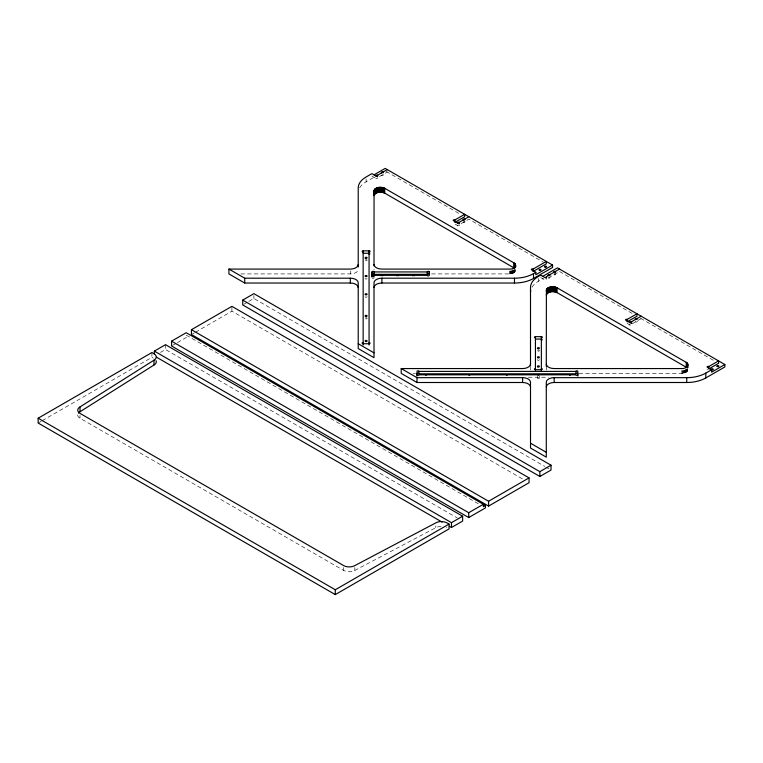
<?xml version="1.0" encoding="UTF-8"?>
<svg xmlns="http://www.w3.org/2000/svg" width="763" height="763" viewBox="0 0 763 763"><rect width="100%" height="100%" fill="white"/><g stroke="black" fill="none" stroke-linecap="round" stroke-linejoin="round"><path stroke-width="0.57" stroke-dasharray="3.81 2.86" d="M578.993 373.384L681.798 373.384C684.249 373.384 688.436 372.134 687.787 368.968M431.524 273.917L509.512 273.917C511.916 273.841 515.473 272.944 515.616 270.035M359.65 187.822A26.943 15.556 0 0 1 366.106 181.823L374.128 177.188M379.44 176.539L387.251 172.028M38.15 423.036L41.221 421.262M42.251 420.671L151.904 357.37L153.296 358.171M160.43 352.439L165.504 349.511L457.495 518.087M172.552 345.439L176.491 343.169M177.483 342.597L188.308 336.34M192.467 333.946L194.489 332.782M195.5 332.201L231.904 311.17L522.855 479.154M243.731 304.351L247.794 302.005M248.805 301.423L253.879 298.486L544.83 466.47M461.052 223.654L468.863 219.153L543.189 262.062M531.935 287.289A26.943 15.556 0 0 1 538.392 281.289L543.409 278.4M548.32 277.97L558.516 272.086M641.149 318.619L631.382 324.256A0.982 0.572 0 0 1 631.382 325.057A0.982 0.572 0 0 1 629.99 325.057L625.803 322.644M77.692 414.834A7.888 4.559 0 0 0 80.001 418.21L343.665 570.428A7.888 4.559 0 0 0 354.824 570.428L435.787 527.71A7.888 4.559 0 0 1 441.624 526.384M240.822 273.917L350.322 273.917A7.888 4.559 0 0 0 358.219 269.358M413.107 373.384L415.482 373.384M528.33 377.237L548.54 377.237M386.183 171.417L461.157 214.699M559.537 271.504L633.443 314.175M640.634 318.324L714.578 361.013M371.905 176.062L376.092 178.475M455.187 224.141L457.705 225.59M540.709 277.541L544.887 279.954A0.982 0.572 0 0 0 546.537 279.411M545.86 467.061L548.959 468.854M186.22 335.138L479.259 504.324M687.635 368.834L687.635 370.761M687.425 369.178L687.425 371.104M687.158 369.502L687.158 371.438M686.834 368.853L686.834 371.753M686.452 369.139L686.452 372.039M686.032 369.406L686.032 372.306M685.565 369.654L685.565 372.554M685.317 369.769L685.317 372.668M684.783 369.969L684.783 372.869M684.23 370.141L684.23 373.04M683.648 370.274L683.648 373.174M683.047 370.379L683.047 373.279M682.427 370.456L682.427 373.355M681.798 370.484L681.798 373.384M546.289 366.898L546.289 368.825A7.888 4.559 0 0 0 546.556 370.007M539.384 376.331L539.384 377.943A0.982 0.572 0 0 1 537.905 378.438A0.982 0.572 0 0 1 537.905 377.447A0.982 0.572 0 0 1 539.384 377.943M538.392 278.39L538.392 281.289M537.41 376.331L537.41 377.943M530.504 366.898L530.504 368.825A7.888 4.559 0 0 1 530.237 370.007M515.254 269.539L515.254 271.466M515.006 269.873L515.006 271.809M514.71 270.197L514.71 272.124M514.357 269.53L514.357 272.429M514.167 269.673L514.167 272.572M513.747 269.94L513.747 272.839M513.518 270.064L513.518 272.963M513.022 270.302L513.022 273.202M512.498 269.53L512.498 273.402M511.944 270.674L511.944 273.574M511.363 270.808L511.363 273.707M511.057 270.865L511.057 273.764M510.447 270.951L510.447 273.85M510.142 270.979L510.142 273.879M509.512 271.018L509.512 273.917M435.787 525.783L435.787 527.71M366.106 178.923L366.106 181.823M354.824 567.529L354.824 570.428M350.322 271.018L350.322 273.917M343.665 567.529L343.665 570.428M253.879 295.586L253.879 298.486M231.904 307.308L231.904 311.17M165.504 344.676L165.504 349.511M151.904 352.535L151.904 357.37M80.001 415.31L80.001 418.21M629.99 325.057A0.982 0.572 0 0 1 629.99 324.256M637.124 321.147A0.982 0.572 0 0 1 636.523 321.986A0.982 0.572 0 0 1 635.283 321.433M554.167 273.822A0.982 0.572 0 0 1 555.464 273.993A0.982 0.572 0 0 1 555.292 274.756A0.982 0.572 0 0 1 553.957 274.718M550.066 277.541A0.982 0.572 0 0 1 548.378 277.942M539.346 359.573A0.982 0.572 0 0 1 538.392 360.289A0.982 0.572 0 0 1 537.438 359.573M707.415 369.759A0.982 0.572 0 0 1 707.253 369.073M374.07 269.959A7.888 4.559 0 0 1 374.004 269.358M383.226 174.565A0.982 0.572 0 0 1 382.864 175.347A0.982 0.572 0 0 1 381.519 175.137M377.647 178.361A0.982 0.572 0 0 1 375.911 178.332M459.355 225.037A0.982 0.572 0 0 1 458.401 225.762A0.982 0.572 0 0 1 457.447 225.037M463.484 221.47A0.982 0.572 0 0 1 464.829 221.68A0.982 0.572 0 0 1 464.476 222.462A0.982 0.572 0 0 1 463.122 222.252M367.098 278.476A0.982 0.572 0 0 1 366.106 279.039A0.982 0.572 0 0 1 365.124 278.476M367.06 296.549A0.982 0.572 0 0 1 366.106 297.265A0.982 0.572 0 0 1 365.153 296.549M374.004 277.761A0.982 0.572 0 0 1 373.012 278.333A0.982 0.572 0 0 1 372.029 277.761M446.374 527.414A7.888 4.559 0 0 1 446.946 527.71M537.905 351.094A0.982 0.572 0 0 0 539.384 350.608A0.982 0.572 0 0 0 537.905 350.112A0.982 0.572 0 0 0 537.905 351.094M365.41 260.65A0.982 0.572 0 0 0 367.06 260.393A0.982 0.572 0 0 0 365.849 259.697A0.982 0.572 0 0 0 365.41 260.65M365.41 318.743A0.982 0.572 0 0 0 367.06 318.486A0.982 0.572 0 0 0 365.849 317.789A0.982 0.572 0 0 0 365.41 318.743"/><path stroke-width="1.14" d="M373.994 190.845C375.367 186.716 381.357 186.677 384.714 188.28L513.947 262.901C518.258 265.581 512.86 269.759 509.512 269.081L381.891 269.081A7.888 4.559 0 0 1 374.004 264.532M373.994 195.681C375.367 191.542 381.357 191.513 384.714 193.115L514.701 268.309M546.279 290.312C547.643 286.173 553.661 286.154 557 287.756L686.233 362.368C690.534 365.01 685.155 369.263 681.798 368.558L554.176 368.558A7.888 4.559 0 0 1 546.289 363.999M546.279 295.147C547.643 291.008 553.661 290.989 557 292.582L686.643 367.48L686.643 362.644M80.001 406.927L153.992 360.184A7.888 4.559 0 0 0 153.992 353.746L151.904 352.535L38.15 418.21L38.15 423.036L335.291 594.596L449.045 528.921L449.045 524.086L446.946 522.884A7.888 4.559 0 0 0 435.787 522.884L354.824 565.602A7.888 4.559 0 0 1 343.665 565.602L80.001 413.374A7.888 4.559 0 0 1 80.001 406.927L80.001 411.762A7.888 4.559 0 0 0 78.389 413.107M80.001 411.762L153.992 365.019A7.888 4.559 0 0 0 156.034 360.613M373.946 174.88L385.162 168.404L552.565 265.057L552.565 267.47L533.509 278.476A26.943 15.556 0 0 1 514.462 283.025L381.891 283.025A7.888 4.559 0 0 0 374.004 287.584M387.251 169.615L377.485 175.252L377.485 176.863M154.345 354.022L154.345 351.123L165.504 344.676L462.645 516.227L462.645 521.062L451.486 527.51L449.426 526.317M171.57 341.175L186.22 332.716L485.449 505.478L485.449 507.9L468.711 517.562L171.57 346.011L171.57 341.175L468.711 512.726L483.361 504.276L483.361 506.689L485.449 505.478M191.446 329.702L231.904 306.344L529.045 477.896L529.045 482.731L488.597 506.088L191.446 334.528L191.446 329.702L488.597 501.253L529.045 477.896M242.72 300.097L253.879 293.66L551.02 465.211L551.02 470.046L539.861 476.484L242.72 304.933L242.72 300.097L539.861 471.658L551.02 465.211M454.91 219.954L464.677 214.317L464.677 216.73L454.91 222.367L454.91 219.954A0.982 0.572 0 0 0 453.518 219.954A0.982 0.572 0 0 0 453.518 220.755L457.705 223.178M468.863 216.73L459.097 222.367L459.097 223.979M533.032 269.081L546.289 261.432L546.289 263.845L533.032 271.504L533.032 269.081A0.982 0.572 0 0 0 531.639 269.081A0.982 0.572 0 0 0 531.639 269.892L535.826 272.305L535.826 274.718L552.565 265.057M358.219 287.584A7.888 4.559 0 0 0 350.322 283.025L244.704 283.025L228.919 273.917L228.919 269.081L244.704 278.199L350.322 278.199A7.888 4.559 0 0 1 358.219 282.749L358.219 348.567L374.004 357.675L374.004 282.749A7.888 4.559 0 0 1 381.891 278.199L514.462 278.199A26.943 15.556 0 0 0 533.509 273.64L535.826 272.305M542.674 276.406L557.448 267.88L724.85 364.523L724.85 366.946L705.794 377.943A26.943 15.556 0 0 1 686.748 382.501L554.176 382.501A7.888 4.559 0 0 0 546.289 387.051M546.289 278.342L546.289 276.74L559.537 269.081M627.196 319.42L636.962 313.784L636.962 316.197L627.196 321.843L627.196 319.42A0.982 0.572 0 0 0 625.803 319.42A0.982 0.572 0 0 0 625.803 320.231L629.99 322.644M641.149 316.197L631.382 321.843L631.382 323.445M708.808 366.536L718.574 360.899L718.574 363.322L708.808 368.958L708.808 366.536A0.982 0.572 0 0 0 707.415 366.536A0.982 0.572 0 0 0 707.415 367.346L711.593 369.759A0.982 0.572 0 0 0 713.262 369.483A0.982 0.572 0 0 0 711.993 368.815A0.982 0.572 0 0 0 711.631 369.778L711.593 372.182L724.85 364.523M530.504 387.051A7.888 4.559 0 0 0 522.607 382.501L416.989 382.501L401.204 373.384L401.204 368.558L416.989 377.666L522.607 377.666A7.888 4.559 0 0 1 530.504 382.225L530.504 448.034L546.289 457.151L546.289 382.225A7.888 4.559 0 0 1 554.176 377.666L686.748 377.666A26.943 15.556 0 0 0 705.794 373.107L711.593 369.759M38.15 418.21L335.291 589.761L449.045 524.086M154.345 351.123L451.486 522.674L462.645 516.227M363.15 252A0.982 0.572 0 0 1 362.158 251.428A0.982 0.572 0 0 1 363.15 250.855L369.063 250.855A0.982 0.572 0 0 1 370.055 251.428A0.982 0.572 0 0 1 369.063 252M363.15 253.278L369.063 253.278A0.982 0.572 0 0 1 369.769 253.44M228.919 269.081L350.322 269.081A7.888 4.559 0 0 0 358.219 264.532M429.235 271.933L429.235 274.346A0.982 0.572 0 0 0 428.243 273.774A0.982 0.572 0 0 0 427.261 274.346L373.994 274.346A0.982 0.572 0 0 0 373.002 273.774A0.982 0.572 0 0 0 372.02 274.346L372.02 271.933A0.982 0.572 0 0 1 373.002 271.361A0.982 0.572 0 0 1 373.994 271.933L427.261 271.933A0.982 0.572 0 0 1 428.243 271.361A0.982 0.572 0 0 1 429.235 271.933L429.235 275.348A0.982 0.572 0 0 1 428.253 275.92A0.982 0.572 0 0 1 427.27 275.348L374.004 275.348A0.982 0.572 0 0 1 373.012 275.92A0.982 0.572 0 0 1 372.029 275.348L372.029 276.959M401.204 368.558L522.607 368.558A7.888 4.559 0 0 0 530.504 363.999M416.989 376.092L416.989 371.4A0.982 0.572 0 0 1 417.971 370.828A0.982 0.572 0 0 1 418.954 371.4L575.874 371.4A0.982 0.572 0 0 1 576.866 370.828A0.982 0.572 0 0 1 577.849 371.4L577.849 376.092M416.989 373.813A0.982 0.572 0 0 1 417.971 373.25A0.982 0.572 0 0 1 418.954 373.813L575.874 373.813A0.982 0.572 0 0 1 576.866 373.25A0.982 0.572 0 0 1 577.849 373.813M535.435 337.799A0.982 0.572 0 0 1 534.453 337.227A0.982 0.572 0 0 1 535.435 336.664L541.358 336.664A0.982 0.572 0 0 1 542.34 337.236A0.982 0.572 0 0 1 541.358 337.809M535.435 339.077L541.358 339.077A0.982 0.572 0 0 1 542.054 339.249M376.092 176.062L371.905 173.64L366.106 176.987A26.943 15.556 0 0 0 358.219 187.994L358.219 267.002M358.219 343.731L374.004 352.849M530.504 443.208L546.289 452.316M156.415 357.141L442.206 522.15M372.02 271.933L372.02 276.626M705.794 373.107L705.794 377.943M687.787 364.132L687.787 367.508M687.635 363.779L687.635 367.861M687.415 363.436L687.415 367.299M687.148 363.112L687.148 366.974M686.986 362.95L686.986 367.785M686.748 377.666L686.748 382.501M686.233 362.368L686.233 367.203M575.874 371.4L575.874 373.813M557 287.756L557 292.582M556.513 287.517L556.513 292.353M555.989 287.317L555.989 292.153M555.435 287.146L555.435 291.981M554.854 287.002L554.854 291.838M554.253 286.898L554.253 291.733M554.176 377.666L554.176 382.501M553.633 286.831L553.633 291.657M553.003 286.793L553.003 291.628M552.374 286.793L552.374 291.619M551.744 286.821L551.744 291.657M551.134 286.898L551.134 291.733M550.524 287.002L550.524 291.838M549.942 287.146L549.942 291.971M549.389 287.317L549.389 292.143M548.864 287.517L548.864 292.353M548.616 287.632L548.616 292.458M548.149 287.87L548.149 292.706M547.929 288.004L547.929 292.839M547.529 288.29L547.529 293.116M547.185 288.586L547.185 293.421M546.89 288.91L546.89 293.745M546.642 289.244L546.642 294.079M546.546 289.425L546.546 294.251M546.394 289.778L546.289 366.45M541.358 336.664L541.358 370.971M539.861 471.658L539.861 476.484M535.435 336.664L535.435 370.971M533.509 273.64L533.509 278.476M530.504 365.925L530.504 287.46A26.943 15.556 0 0 1 538.392 276.464L540.709 275.128L544.887 277.541A0.982 0.572 0 0 0 546.289 277.541A0.982 0.572 0 0 0 546.289 276.74M522.607 377.666L522.607 382.501M515.616 265.2L515.616 267.136M515.55 264.837L515.55 266.773M515.426 264.484L515.426 266.421M515.244 264.141L515.244 267.04M515.006 263.798L515.006 267.67M514.701 263.483L514.701 267.346M514.348 263.178L514.348 268.013M514.462 278.199L514.462 283.025M513.947 262.901L513.947 267.727M488.597 501.253L488.597 506.088M468.711 512.726L468.711 517.562M451.486 522.674L451.486 527.51M427.261 271.933L427.261 274.346M418.954 371.4L418.954 373.813M416.989 377.666L416.989 382.501M384.714 188.28L384.714 193.115M384.228 188.051L384.228 192.886M383.703 187.851L383.703 192.686M383.436 187.755L383.436 192.591M382.864 187.603L382.864 192.438M382.273 187.479L382.273 192.314M381.891 278.199L381.891 283.025M381.662 187.393L381.662 192.219M381.033 187.336L381.033 192.171M380.403 187.316L380.403 192.152M379.774 187.336L379.774 192.171M379.154 187.393L379.154 192.219M378.543 187.479L378.543 192.305M377.943 187.603L377.943 192.429M377.38 187.755L377.38 192.591M376.836 187.946L376.836 192.772M376.331 188.156L376.331 192.991M375.863 188.404L375.863 193.239M375.434 188.671L375.434 193.506M375.243 188.814L375.243 193.649M374.9 189.119L374.9 193.955M374.595 189.443L374.595 194.279M374.356 189.777L374.356 194.613M374.175 190.13L374.175 194.956M374.061 190.483L374.004 265.791M373.994 271.933L373.994 274.346M374.004 275.348L374.004 276.959M369.063 250.855L369.063 345.01M363.15 250.855L363.15 345.01M350.322 278.199L350.322 283.025M335.291 589.761L335.291 594.596M244.704 278.199L244.704 283.025M153.992 360.184L153.992 365.019M535.435 368.558A0.982 0.572 0 0 0 534.453 369.12A0.982 0.572 0 0 0 535.435 369.693L541.358 369.693A0.982 0.572 0 0 0 542.34 369.13A0.982 0.572 0 0 0 541.358 368.558M416.989 374.814A0.982 0.572 0 0 0 417.971 375.386A0.982 0.572 0 0 0 418.954 374.814L575.874 374.814A0.982 0.572 0 0 0 576.866 375.386A0.982 0.572 0 0 0 577.849 374.814M530.504 292.296A26.943 15.556 0 0 1 530.733 290.264M542.054 340.05A0.982 0.572 0 0 1 541.358 340.222M549.77 275.529A0.982 0.572 0 0 1 548.225 275.405A0.982 0.572 0 0 1 548.816 274.575A0.982 0.572 0 0 1 550.066 275.128M555.149 272.401A0.982 0.572 0 0 1 553.7 272.048A0.982 0.572 0 0 1 554.653 271.332A0.982 0.572 0 0 1 555.607 272.048M636.008 319.573A0.982 0.572 0 0 1 635.341 318.829A0.982 0.572 0 0 1 636.685 318.505A0.982 0.572 0 0 1 637.124 319.306M569.475 375.034A0.982 0.572 0 0 1 570.457 375.034M537.905 375.034A0.982 0.572 0 0 1 538.888 375.034M468.854 375.034A0.982 0.572 0 0 1 469.836 375.034M425.449 375.034A0.982 0.572 0 0 1 426.431 375.034M506.336 375.034A0.982 0.572 0 0 1 507.319 375.034M363.15 342.597A0.982 0.572 0 0 0 362.158 343.169A0.982 0.572 0 0 0 363.15 343.731L369.063 343.731A0.982 0.572 0 0 0 370.055 343.169A0.982 0.572 0 0 0 369.063 342.597M369.769 254.251A0.982 0.572 0 0 1 369.063 254.413M381.872 172.924A0.982 0.572 0 0 1 381.557 172.104A0.982 0.572 0 0 1 383.007 171.999A0.982 0.572 0 0 1 383.064 172.839M412.602 275.767A0.982 0.572 0 0 1 414.309 275.767M396.817 275.767A0.982 0.572 0 0 1 398.524 275.767M381.033 275.767A0.982 0.572 0 0 1 382.749 275.767M630.19 322.739A0.982 0.572 0 0 0 631.669 322.244A0.982 0.572 0 0 0 630.19 321.748A0.982 0.572 0 0 0 630.19 322.739M717.182 366.536A0.982 0.572 0 0 0 718.832 366.288A0.982 0.572 0 0 0 717.621 365.582A0.982 0.572 0 0 0 717.182 366.536M537.905 348.681A0.982 0.572 0 0 0 539.384 348.186A0.982 0.572 0 0 0 537.905 347.699A0.982 0.572 0 0 0 537.905 348.681M537.905 357.79A0.982 0.572 0 0 0 539.384 357.303A0.982 0.572 0 0 0 537.905 356.807A0.982 0.572 0 0 0 537.905 357.79M537.905 366.908A0.982 0.572 0 0 0 539.384 366.412A0.982 0.572 0 0 0 537.905 365.916A0.982 0.572 0 0 0 537.905 366.908M457.905 223.263A0.982 0.572 0 0 0 459.383 222.777A0.982 0.572 0 0 0 457.905 222.281A0.982 0.572 0 0 0 457.905 223.263M376.254 176.139A0.982 0.572 0 0 0 377.771 175.681A0.982 0.572 0 0 0 376.34 175.147A0.982 0.572 0 0 0 376.254 176.139M539.517 270.379A0.982 0.572 0 0 0 540.996 269.892A0.982 0.572 0 0 0 539.517 269.396A0.982 0.572 0 0 0 539.517 270.379M545.097 267.164A0.982 0.572 0 0 0 546.575 266.668A0.982 0.572 0 0 0 545.097 266.173A0.982 0.572 0 0 0 545.097 267.164M463.484 220.049A0.982 0.572 0 0 0 464.963 219.553A0.982 0.572 0 0 0 463.484 219.057A0.982 0.572 0 0 0 463.484 220.049M365.41 258.237A0.982 0.572 0 0 0 367.06 257.98A0.982 0.572 0 0 0 365.849 257.284A0.982 0.572 0 0 0 365.41 258.237M365.611 276.549A0.982 0.572 0 0 0 367.098 276.053A0.982 0.572 0 0 0 365.611 275.567A0.982 0.572 0 0 0 365.611 276.549M365.611 316.416A0.982 0.572 0 0 0 367.098 315.92A0.982 0.572 0 0 0 365.611 315.434A0.982 0.572 0 0 0 365.611 316.416M365.611 341.471A0.982 0.572 0 0 0 367.098 340.985A0.982 0.572 0 0 0 365.611 340.489A0.982 0.572 0 0 0 365.611 341.471M365.41 294.68A0.982 0.572 0 0 0 367.06 294.432A0.982 0.572 0 0 0 365.849 293.726A0.982 0.572 0 0 0 365.41 294.68"/></g></svg>
